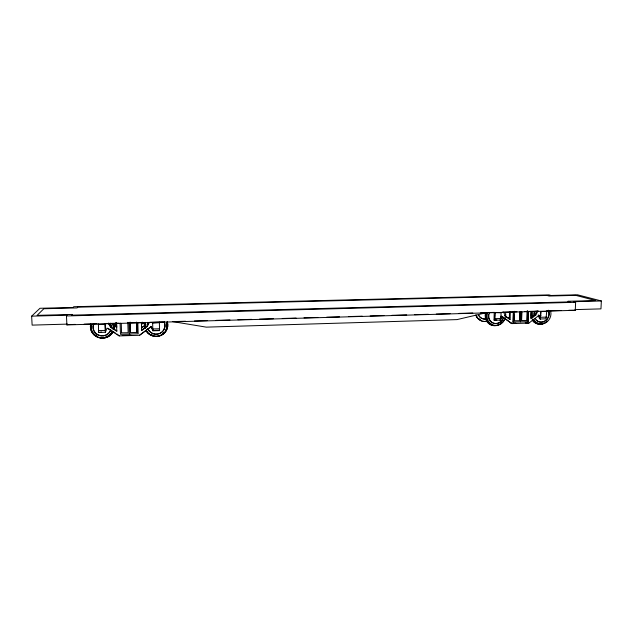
<?xml version="1.0" encoding="UTF-8"?>
<svg xmlns="http://www.w3.org/2000/svg" width="633" height="633" viewBox="0 0 633 633"><rect width="100%" height="100%" fill="white"/><g stroke="black" fill="none" stroke-linecap="round" stroke-linejoin="round"><path stroke-width="0.95" d="M486.627 312.655L457.018 319.602L206.271 327.142L172.698 321.611L185.532 321.24M494.009 320.076L494.231 312.56L501.146 312.829L500.521 320.203L494.009 320.076L496.881 319.989M494.769 320.377L495.378 312.995M499.746 319.894L500.521 320.203L500.64 316.445M510.333 312.069L510.095 319.356L509.296 319.056L509.533 311.784M513.458 311.927L513.126 322.134L513.363 311.887M514.431 311.294L514.123 320.86L514.107 315.044M519.74 312.022L519.653 320.694L519.946 312.093M520.912 311.713L520.461 321.865M521.845 312.037L521.552 320.63L521.639 311.966M527.202 310.858L527.067 320.464L527.408 310.922M528.231 311.468L527.969 321.675L528.333 311.499M531.229 311.468L530.968 318.723L535.811 315.028L537.915 311.135M539.506 318.692L538.232 315.012L539.094 315.305L540.368 318.985L540.645 311.539L546.722 311.515L545.994 318.818L540.368 318.985L539.506 318.692L539.577 316.832M540.368 318.985L541.08 311.681M66.892 324.903L67.47 324.112L32.125 325.117L31.65 316.152L67.058 315.21L66.473 315.954L66.892 324.903L575.27 310.305L575.626 302.297L573.498 301.704L601.35 300.96L600.962 308.88L575.065 309.616M98.416 323.914L98.582 332.467L105.434 332.254L106.985 328.116L119.241 335.917L139.553 335.276L151.105 326.462L152.877 330.806L159.571 330.608L159.342 322.165L159.318 322.672L152.6 322.87L159.326 322.506M141.381 322.648L141.642 330.545L147.133 326.509L148.937 322.783M141.642 330.545L141.444 322.316M136.696 322.933L137.005 332.46L136.641 322.078M137.021 332.372L130.43 332.665L130.082 322.181M129.354 334.05L128.95 322.806M127.795 322.324L128.175 332.729L121.607 332.839M119.241 335.917L116.915 333.987M116.488 323.265L116.796 331.304L110.957 327.577L108.559 323.099M500.521 320.203L502.072 316.405L501.296 316.104L511.86 323.598L528.927 323.059L539.094 315.305M105.434 332.254L105.102 324.064L105.434 332.254L105.521 330.26M98.582 332.467L101.684 332.009M147.133 326.509L149.333 322.268M530.818 317.893L534.964 314.736L537.061 310.858M31.65 316.152L39.974 308.279L73.151 307.448L73.713 306.728L548.946 294.891L551.034 295.469L577.502 294.804L601.35 300.96M139.553 335.276L151.065 326.81M142.836 323.7L144.332 322.608M145.028 322.379L142.781 324.025L142.718 322.142M141.634 327.633L143.976 325.908M141.57 327.965L144.712 325.663M141.705 330.189L147.18 326.169M122.256 335.45L130.936 335.181M511.06 323.281L515.792 323.139M525.248 322.838L528.927 323.059M507.808 317.552L509.739 317.497M98.408 330.6L105.276 330.394M495.212 318.652L500.972 318.478M540.867 317.275L546.508 317.109M154.816 330.394L159.587 330.252M513.917 320.781L519.653 320.694M521.347 320.559L527.067 320.464M513.023 322.102L527.969 321.675M67.09 324.634L75.335 324.397M84.189 324.143L96.976 323.779M105.822 323.526L118.608 323.162M127.462 322.909L141.23 322.514M150.076 322.26L162.863 321.888M194.418 320.986L207.252 320.622M216.138 320.361L229.961 319.966M237.858 319.744L251.673 319.349M259.57 319.119L273.393 318.723M282.278 318.47L296.102 318.075M303.998 317.845L317.821 317.45M326.699 317.196L339.533 316.832M348.419 316.571L362.242 316.176M370.139 315.954L383.962 315.558M391.859 315.329L406.663 314.902M414.568 314.68L428.383 314.284M436.279 314.055L450.103 313.659M458.988 313.406L472.811 313.011M480.708 312.781L494.452 312.386M502.278 312.164L516.947 311.745M524.773 311.523L538.461 311.127M546.287 310.906L560.949 310.486M568.774 310.257L575.27 310.305M98.155 324.436L105.031 324.238M66.473 315.954L575.626 302.297M540.503 315.266L540.938 315.408M534.964 314.736L535.811 315.028M510.095 319.356L504.651 315.63L509.296 319.056M107.95 328.282L115.285 332.95M115.182 325.14L116.741 326.137M111.099 327.229L116.923 330.94M502.072 316.405L511.86 323.598M108.417 323.439L110.957 327.577M503.559 312.124L505.435 315.922M151.105 326.462L152.909 330.45M159.571 330.608L159.5 328.756L152.79 328.962L152.877 330.806L152.616 322.695M121.251 323.376L121.576 332.934M120.088 323.02L120.499 334.327L138.176 333.781L137.796 322.514M116.614 322.925L116.781 327.38M130.058 322.26L130.43 332.665M494.61 316.627A2.603 2.413 -63.5 0 1 494.65 315.297M547.355 321.066A10.516 9.637 -64.5 0 1 546.002 322.26M545.266 322.767A10.516 9.637 -64.5 0 1 532.464 320.14M531.134 316.927A10.516 9.637 -64.5 0 1 531.332 311.555M544.214 323.099A10.508 9.63 -64.6 0 1 532.187 320.045M548.447 310.194A8.031 7.359 -64.5 0 1 545.29 321.058A8.031 7.359 -64.5 0 1 535.186 318.478M534.331 314.554A8.031 7.359 -64.5 0 1 535.154 311.183M548.336 310.668A8.023 7.351 -64.5 0 1 545.472 320.535A8.023 7.351 -64.5 0 1 535.945 319.95M534.023 315.796A8.023 7.351 -64.5 0 1 534.125 313.05M550.757 311.571A9.843 9.012 -64.5 0 1 544.973 323.162A9.843 9.012 -64.5 0 1 533.69 319.412M532.859 317.101A9.843 9.012 -64.5 0 1 533.041 312.077M539.561 323.598A9.812 8.989 -64.5 0 1 532.614 319.032M531.783 316.729A9.812 8.989 -64.5 0 1 531.965 311.713M505.53 312.876A9.93 9.218 -63.5 0 1 505.569 317.093M505.371 317.932A9.93 9.218 -63.5 0 1 493.7 325.18A9.93 9.218 -63.5 0 1 487.434 313.398M503.726 317.513A8.102 7.525 -63.5 0 1 493.574 323.241A8.102 7.525 -63.5 0 1 489.586 312.488M502.032 322.363A10.611 9.851 -63.5 0 1 499.92 324.08M499.136 324.523A10.611 9.851 -63.5 0 1 495.758 325.568M494.887 325.631A10.611 9.851 -63.5 0 1 485.59 312.765M503.931 320.258A10.619 9.859 -63.5 0 1 491.311 325.053A10.619 9.859 -63.5 0 1 485.835 312.86M503.385 317.386A8.094 7.517 -63.5 0 1 497.174 323.344A8.094 7.517 -63.5 0 1 489.697 320.306M489.356 319.728A8.094 7.517 -63.5 0 1 488.826 318.478M488.644 317.821A8.094 7.517 -63.5 0 1 488.605 314.372M492.751 324.776A9.899 9.194 -63.5 0 1 486.484 313.026M486.737 321.327A10.286 9.582 -63.7 0 1 476.079 315.131M485.115 319.103A7.818 7.279 -63.7 0 1 478.817 315.44M484.807 321.429A10.278 9.582 -63.7 0 1 483.129 321.327M482.306 321.16A10.278 9.582 -63.7 0 1 475.85 315.036M480.336 319.625A9.59 8.933 -63.7 0 1 479.062 318.716M484.933 319.024A7.81 7.279 -63.7 0 1 478.643 315.369M477.599 317.813A9.558 8.909 -63.7 0 1 476.214 315.899M111.954 332.301A11.165 10.666 5.1 0 1 98.226 337.231A11.165 10.666 5.1 0 1 91.199 324.824M112.753 324.199A11.165 10.666 5.1 0 1 113.141 328.796M110.767 329.991A9.107 8.704 5.1 0 1 98.938 335.403A9.107 8.704 5.1 0 1 93.7 323.827M110.197 323.352A9.107 8.704 5.1 0 1 111.194 327.008M110.213 331.225A9.099 8.688 5.2 0 1 98.281 334.936A9.099 8.688 5.2 0 1 93.779 323.677M110.261 323.21A9.099 8.688 5.2 0 1 111.258 326.85M112.88 332.08A11.916 11.386 5.2 0 1 98.218 337.342A11.916 11.386 5.2 0 1 90.717 324.088M113.734 323.431A11.916 11.386 5.2 0 1 113.956 329.31M112.84 332.198A11.932 11.394 5.2 0 1 98.162 337.46A11.932 11.394 5.2 0 1 90.654 324.207M113.687 323.542A11.932 11.394 5.2 0 1 113.916 329.429M112.136 331.842A11.125 10.626 5.2 0 1 105.608 336.978M97.142 336.186A11.125 10.626 5.2 0 1 91.682 329.896M91.429 328.994A11.125 10.626 5.2 0 1 91.445 324.381M112.927 323.764A11.125 10.626 5.2 0 1 113.141 329.255M115.942 322.83A11.529 11.022 5.8 0 1 113.536 329.018M115.981 322.727A11.513 11.014 5.8 0 1 113.584 328.907M167.302 321.896A11.639 11.259 -0.2 0 1 156.525 336.368M155.765 336.368A11.639 11.259 -0.2 0 1 146.263 331.067M145.004 328.385A11.639 11.259 -0.2 0 1 144.815 322.537M167.302 322.007A11.647 11.275 -0.2 0 1 146.247 331.178M144.989 328.495A11.647 11.275 -0.2 0 1 144.799 322.648M166.558 322.221A10.864 10.516 -0.2 0 1 165.704 330.204M164.05 332.428A10.864 10.516 -0.2 0 1 162.641 333.646M153.677 335.466A10.864 10.516 -0.2 0 1 151.018 334.501M145.281 325.56A10.864 10.516 -0.2 0 1 145.558 322.822M164.074 321.809A8.894 8.609 -0.3 0 1 159.761 333.52A8.894 8.609 -0.3 0 1 147.861 328.875M147.228 325.948A8.894 8.609 -0.3 0 1 147.94 322.276M166.558 322.648A10.903 10.547 -0.3 0 1 146.848 331.241M145.44 327.839A10.903 10.547 -0.3 0 1 145.495 323.257M164.074 321.667A8.886 8.601 -0.3 0 1 159.769 333.362A8.886 8.601 -0.3 0 1 147.877 328.717M147.252 325.046A8.886 8.601 -0.3 0 1 147.473 323.558M164.556 327.894A8.846 8.561 -0.2 0 1 163.947 329.263M72.225 314.435L71.671 315.163L569.985 301.87L567.896 301.284L595.685 300.548L575.769 295.358L549.151 296.03L547.062 295.445L77.645 307.195L77.107 307.915L43.827 308.754L37.078 315.369L72.225 314.435"/></g></svg>
